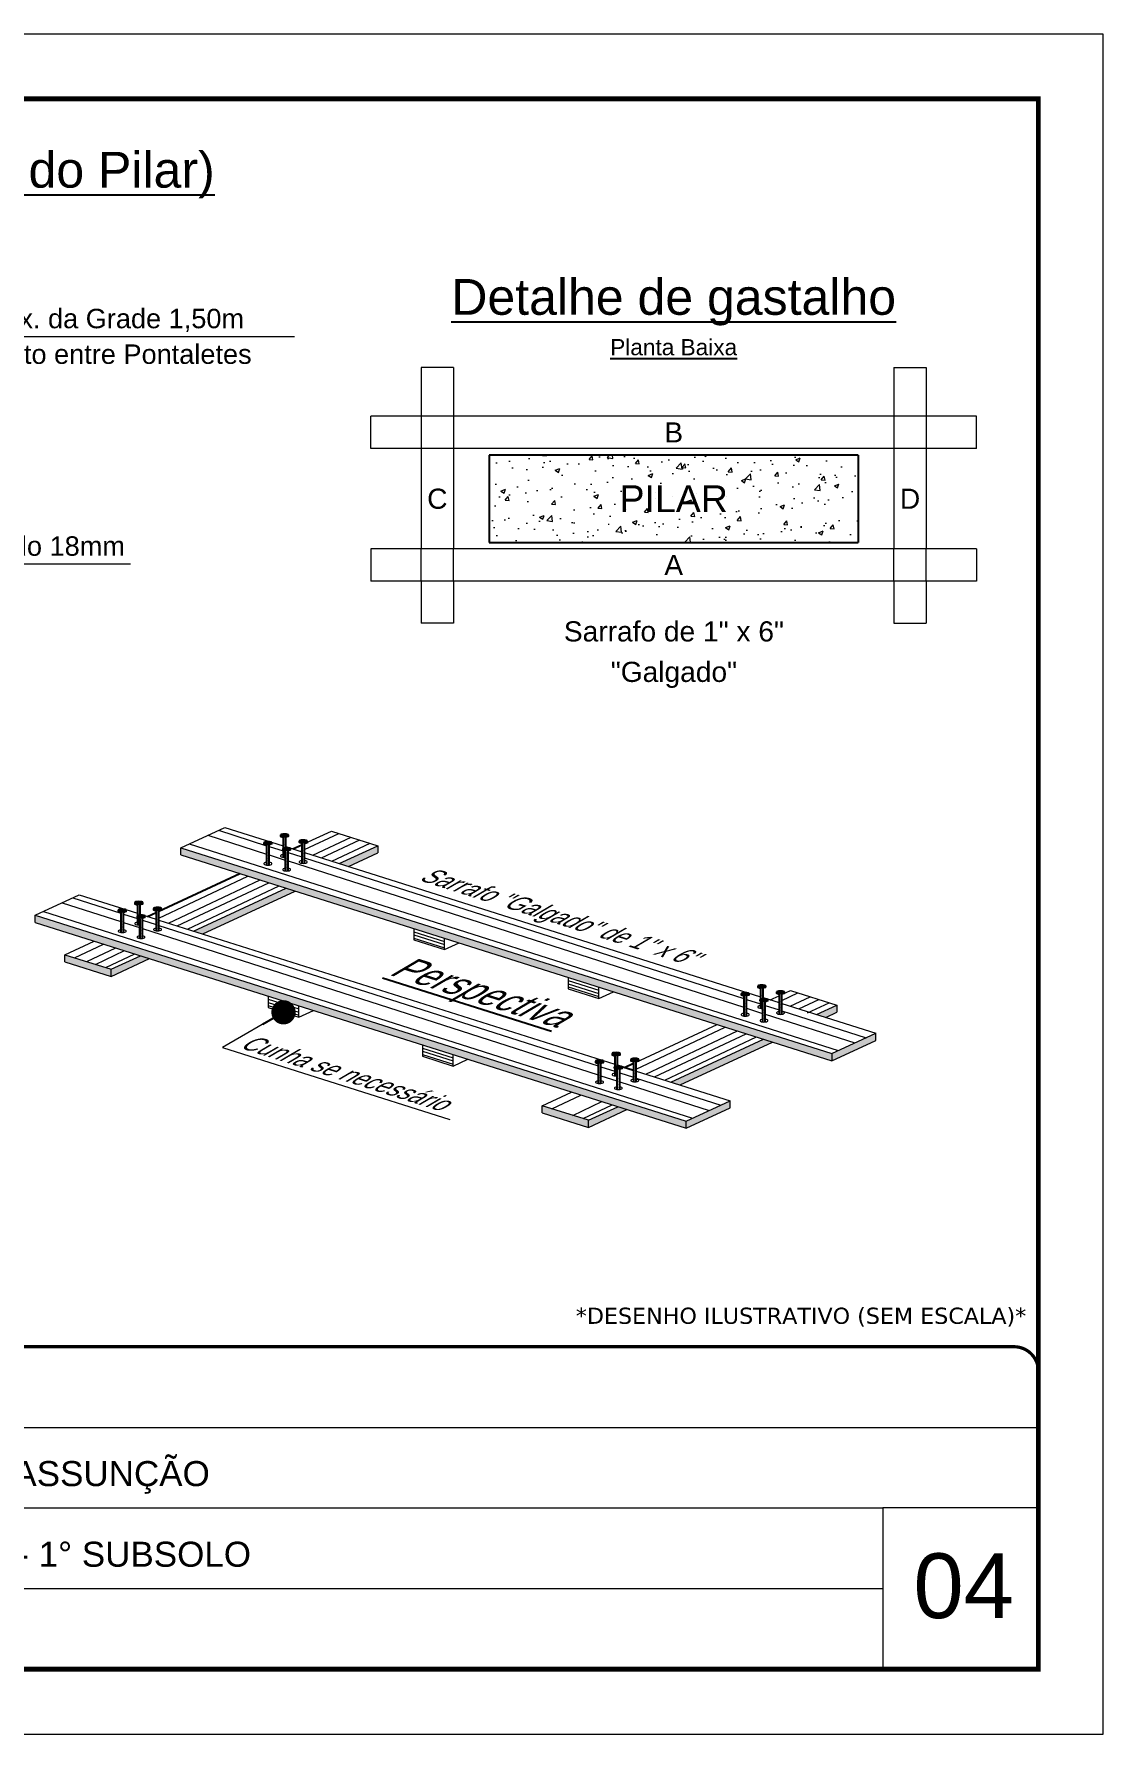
# Model space of a CAD drawing. Extents: x 2102 to 8383, y -13264 to 2718.
# Drawn here: x 7695 to 8356, y 1668 to 2718 of the extents above; entities that cross this region are included whole.
import ezdxf
from ezdxf.enums import TextEntityAlignment as Align

# ---------------------------------------------------------------- set-up
doc = ezdxf.new("R2010")
doc.units = 0
doc.linetypes.add('CONTINUO', pattern=[0])
doc.linetypes.add('DASHED', pattern=[0.75, 0.5, -0.25])
for name, color, linetype, lineweight in [('CARIMBO', 255, 'Continuous', 9), ('CONCRETO', 251, 'Continuous', 25), ('Folhas', 255, 'Continuous', 9), ('Hachura', 251, 'Continuous', 9), ('Madeira', 126, 'Continuous', 18), ('SARRAFO DE PRESSAO', 251, 'DASHED', 9)]:
    doc.layers.add(name, color=color, linetype=linetype, lineweight=lineweight)
doc.layers.add('Demarcação 2', color=7, linetype='Continuous', lineweight=9, true_color=0xe0e0e0)
doc.styles.add('ARIAL', font='arial.ttf')
doc.styles.get("Standard").update_dxf_attribs({"font": 'arial.ttf'})
doc.styles.add('stylellllll', font='verdana.ttf', dxfattribs={"height": 2})
doc.dimstyles.new('3x', dxfattribs={"dimtxt": 10, "dimasz": 5, "dimexe": 7, "dimexo": 5, "dimgap": 4, "dimtad": 1, "dimdec": 4, "dimlfac": 0.333333, "dimdsep": 46, "dimtxsty": 'Standard', "dimblk": 'DOT', "dimcen": 0.09, "dimclrd": 1, "dimclre": 1, "dimclrt": 2, "dimadec": 0, "dimazin": 2, "dimtfac": 1, "dimtdec": 4, "dimtmove": 0, "dimatfit": 3, "dimldrblk": 'DOT', "dimfxl": 1, "dimtolj": 1, "dimtzin": 0, "dimlwd": 9, "dimlwe": 9, "dimarcsym": 0})

# ---------------------------------------------------------------- blocks, each defined once
blk = doc.blocks.new('_Dot')
at = {"color": 0, "linetype": 'ByBlock', "lineweight": -2}
blk.add_line((-0.5, 0), (-1, 0), dxfattribs=at)
at = {"color": 0, "linetype": 'ByBlock', "const_width": 0.5}
blk.add_lwpolyline([(-0.25, 0, 1), (0.25, 0, 1)], format="xyb", close=True, dxfattribs=at)
blk = doc.blocks.new('9999999999')
at = {"color": 30, "linetype": 'CONTINUO'}
for p, q in [((98564.6, 34379.6), (99584, 34379.6)), ((98564.6, 34329.8), (99488, 34329.8)), ((99584, 34329.8), (99488, 34329.8)), ((99488, 34329.8), (99488, 34230.2)), ((98564.6, 34280), (99488, 34280))]:
    blk.add_line(p, q, dxfattribs=at)
at = {"color": 30, "linetype": 'CONTINUO', "const_width": 2}
blk.add_lwpolyline([(99584, 34230.2), (99584, 34414.4, 0.414214), (99569, 34429.4), (98229, 34429.4, 0.414214), (98214, 34414.4), (98214, 34245.2, 0.414214), (98229, 34230.2), (99584, 34230.2)], format="xyb", dxfattribs=at)
at = {"layer": 'Folhas'}
blk.add_lwpolyline([(98139, 34190.2), (99624, 34190.2), (99624, 35240.2), (98139, 35240.2)], close=True, dxfattribs=at)
at = {"layer": 'Folhas', "color": 30, "const_width": 3}
blk.add_lwpolyline([(98214, 34230.2), (99584, 34230.2), (99584, 35200.2), (98214, 35200.2)], close=True, dxfattribs=at)
at = {"color": 7, "linetype": 'Continuous', "ltscale": 5, "style": 'ARIAL'}
for s, p in [('HOSPITAL ASSUNÇÃO', (98837.7, 34343.3)), ('TRECHO 3 - 1° SUBSOLO', (98837.7, 34293.5))]:
    blk.add_text(s, height=15.483, dxfattribs=at).set_placement(p)

msp = doc.modelspace()

# ---------------------------------------------------------------- hatches: boundary and pattern name
at = {"layer": 'Demarcação 2'}
h = msp.add_hatch(color=256, dxfattribs=at)
h.paths.add_polyline_path([(7714.25, 2148.95), (7714.25, 2144.55), (7742.85, 2135.5), (7742.85, 2139.9)])
h.paths.add_polyline_path([(7766.64, 2146.53), (7761, 2148.31), (7742.85, 2139.9), (7742.85, 2135.5)])
h.paths.add_polyline_path([(7856.65, 2188.23), (7851, 2190.02), (7793.86, 2163.54), (7799.5, 2161.75)])
h.paths.add_polyline_path([(7907.66, 2216.27), (7883.87, 2205.25), (7889.51, 2203.46), (7907.66, 2211.87)])
h = msp.add_hatch(color=256, dxfattribs=at)
h.paths.add_polyline_path([(7786.01, 2214.97), (7786.01, 2210.57), (8188.12, 2083.41), (8188.12, 2087.81)])
h.paths.add_polyline_path([(8215.34, 2096.02), (8215.34, 2100.42), (8188.12, 2087.81), (8188.12, 2083.41)])
h = msp.add_hatch(color=256, dxfattribs=at)
h.paths.add_polyline_path([(7696.01, 2173.26), (7696.01, 2168.86), (8098.11, 2041.7), (8098.11, 2046.1)])
h.paths.add_polyline_path([(8125.33, 2054.32), (8125.33, 2058.72), (8098.11, 2046.1), (8098.11, 2041.7)])
h = msp.add_hatch(color=256, dxfattribs=at)
h.paths.add_polyline_path([(8151.57, 2094.97), (8145.93, 2096.75), (8088.78, 2070.28), (8094.43, 2068.49)])
h.paths.add_polyline_path([(8191.29, 2117.78), (8178.79, 2111.98), (8184.43, 2110.2), (8191.29, 2113.38)])
h.paths.add_polyline_path([(8061.56, 2053.26), (8055.92, 2055.05), (8037.77, 2046.64), (8037.77, 2042.24)])
h.paths.add_polyline_path([(8009.17, 2055.68), (8009.17, 2051.28), (8037.77, 2042.24), (8037.77, 2046.64)])
at = {"layer": 'Hachura'}
h = msp.add_hatch(dxfattribs=at)
h.set_pattern_fill('AR-CONC', color=256, scale=4, style=0)
h.set_pattern_definition([(50, (8260.704, 6757.226), (28.69041, -2.51009), [3, -33]), (355, (8260.704, 6757.226), (-5.55005, 30.08769), [2.4, -26.4]), (100.4514, (8263.095, 6757.016), (23.14038, 27.57758), [2.5496, -28.04568]), (46.1842, (8260.704, 6765.226), (42.68964, -6.62076), [4.5, -49.5]), (96.6356, (8264.26, 6764.674), (37.3865, 38.9647), [3.8244, -42.0685]), (351.1842, (8260.704, 6765.226), (37.3865, 38.96474), [3.6, -39.6]), (21, (8264.704, 6763.226), (23.87628, -16.10476), [3, -33]), (326, (8264.704, 6763.226), (9.73261, 29.006), [2.4, -26.4]), (71.4514, (8266.694, 6761.883), (33.6089, 12.90122), [2.5496, -28.04568]), (37.5, (8260.704, 6757.226), (0.486394, 13.315754), [0, -26.08, 0, -26.8, 0, -26.5]), (7.5, (8260.704, 6757.226), (10.52278, 15.77647), [0, -15.28, 0, -25.48, 0, -10.1]), (327.5, (8251.784, 6757.226), (21.352897, -0.902195), [0, -10, 0, -31.2, 0, -41.4]), (317.5, (8247.784, 6757.226), (23.32745, 4.0042), [0, -13, 0, -20.72, 0, -29.4])])
h.paths.add_polyline_path([(7976.45, 2457.53), (7976.45, 2403.62), (8204.55, 2403.62), (8204.55, 2457.53)])
h.paths.add_polyline_path([(8052.86, 2418.13), (8128.14, 2418.13), (8128.14, 2443.02), (8052.86, 2443.02)], flags=24)
h = msp.add_hatch(dxfattribs=at)
h.set_pattern_fill('ANSI31', color=256, scale=15, angle=117.5, style=0)
h.set_pattern_definition([(162.5, (1284.6603, 9112.4022), (-0.56382337, -1.7882193), [])])
h.paths.add_polyline_path([(7948.93, 2159.05), (7929.86, 2165.08), (7929.86, 2158.08), (7948.93, 2152.05)])
h = msp.add_hatch(dxfattribs=at)
h.set_pattern_fill('ANSI31', color=256, scale=15, angle=117.5, style=0)
h.set_pattern_definition([(162.5, (1380.0066, 9082.251), (-0.56382337, -1.7882193), [])])
h.paths.add_polyline_path([(8044.28, 2128.9), (8025.21, 2134.93), (8025.21, 2127.93), (8044.28, 2121.9)])
h = msp.add_hatch(dxfattribs=at)
h.set_pattern_fill('ANSI31', color=256, scale=15, angle=117.5, style=0)
h.set_pattern_definition([(162.5, (1194.6538, 9070.6954), (-0.56382337, -1.7882193), [])])
h.paths.add_polyline_path([(7858.92, 2110.34), (7858.92, 2117.34), (7839.85, 2123.37), (7839.85, 2116.37)])
h = msp.add_hatch(dxfattribs=at)
h.set_pattern_fill('ANSI31', color=256, scale=15, angle=117.5, style=0)
h.set_pattern_definition([(162.5, (1290, 9040.5442), (-0.56382337, -1.7882193), [])])
h.paths.add_polyline_path([(7954.27, 2087.19), (7935.2, 2093.22), (7935.2, 2086.22), (7954.27, 2080.19)])

# ---------------------------------------------------------------- linework, layer by layer
for p, q in [((7837.3, 2218), (7837.3, 2217.43)), ((7837.33, 2218), (7839.92, 2217.31)), ((7837.42, 2217.31), (7838.91, 2216.77)), ((7837.54, 2218.28), (7840.89, 2217.38)), ((7838.06, 2218.5), (7841.62, 2217.54)), ((7838.91, 2216.77), (7838.91, 2204.33)), ((7838.95, 2218.65), (7842.12, 2217.8)), ((7839.15, 2204.31), (7839.15, 2216.22)), ((7842.11, 2217.31), (7840.62, 2216.77)), ((7840.62, 2204.33), (7840.62, 2216.77)), ((7842.22, 2217.43), (7842.22, 2218)), ((7847.51, 2222.73), (7847.51, 2222.16)), ((7847.54, 2222.73), (7850.13, 2222.04)), ((7847.63, 2222.04), (7849.12, 2221.5)), ((7847.75, 2223.01), (7851.1, 2222.11)), ((7848.27, 2223.23), (7851.83, 2222.27)), ((7849.12, 2221.5), (7849.12, 2214.61)), ((7849.16, 2223.39), (7852.33, 2222.53)), ((7849.36, 2214.74), (7849.36, 2220.95)), ((7852.32, 2222.04), (7850.83, 2221.5)), ((7850.83, 2215.01), (7850.83, 2221.5)), ((7852.44, 2222.16), (7852.44, 2222.73)), ((7855.26, 2214.29), (7860.7, 2216.81)), ((7859.09, 2219.07), (7859.09, 2218.5)), ((7859.13, 2219.07), (7861.71, 2218.38)), ((7859.21, 2218.38), (7860.7, 2217.84)), ((7859.34, 2219.35), (7862.69, 2218.45)), ((7859.86, 2219.56), (7863.41, 2218.61)), ((7860.7, 2217.84), (7860.7, 2205.4)), ((7860.74, 2219.72), (7863.92, 2218.87)), ((7860.95, 2205.38), (7860.95, 2217.29)), ((7862.41, 2217.6), (7864.34, 2218.5)), ((7863.9, 2218.38), (7862.41, 2217.84)), ((7862.41, 2205.4), (7862.41, 2217.84)), ((7864.02, 2218.5), (7864.02, 2219.07)), ((7848.88, 2214.34), (7848.88, 2213.76)), ((7848.92, 2214.34), (7851.5, 2213.64)), ((7849, 2213.65), (7850.49, 2213.11)), ((7849.12, 2214.62), (7852.47, 2213.72)), ((7849.12, 2213.6), (7849.12, 2209.07)), ((7849.36, 2209.04), (7849.36, 2213.52)), ((7849.65, 2214.83), (7853.2, 2213.88)), ((7850.49, 2213.11), (7850.49, 2200.67)), ((7850.53, 2214.99), (7853.71, 2214.14)), ((7850.74, 2200.64), (7850.74, 2212.56)), ((7853.69, 2213.65), (7852.2, 2213.11)), ((7852.2, 2200.67), (7852.2, 2213.11)), ((7853.81, 2213.76), (7853.81, 2214.34)), ((7772.41, 2175.9), (7822.4, 2199.06)), ((7747.29, 2176.29), (7747.29, 2175.72)), ((7747.32, 2176.29), (7749.91, 2175.6)), ((7747.41, 2175.6), (7748.9, 2175.06)), ((7747.53, 2176.57), (7750.88, 2175.68)), ((7748.05, 2176.79), (7751.61, 2175.84)), ((7748.9, 2175.06), (7748.9, 2162.63)), ((7748.94, 2176.95), (7752.12, 2176.1)), ((7749.15, 2162.6), (7749.15, 2174.51)), ((7752.1, 2175.6), (7750.61, 2175.06)), ((7750.61, 2162.62), (7750.61, 2175.06)), ((7752.22, 2175.72), (7752.22, 2176.29)), ((7757.5, 2181.03), (7757.5, 2180.45)), ((7757.54, 2181.03), (7760.12, 2180.33)), ((7757.62, 2180.34), (7759.11, 2179.79)), ((7757.74, 2181.31), (7761.1, 2180.41)), ((7758.27, 2181.52), (7761.82, 2180.57)), ((7759.11, 2179.79), (7759.11, 2172.91)), ((7759.15, 2181.68), (7762.33, 2180.83)), ((7759.36, 2173.03), (7759.36, 2179.24)), ((7762.31, 2180.34), (7760.82, 2179.79)), ((7760.82, 2173.31), (7760.82, 2179.79)), ((7762.43, 2180.45), (7762.43, 2181.03)), ((7765.26, 2172.58), (7770.7, 2175.1)), ((7769.09, 2177.36), (7769.09, 2176.79)), ((7769.12, 2177.36), (7771.71, 2176.67)), ((7769.21, 2176.67), (7770.7, 2176.13)), ((7769.33, 2177.64), (7772.68, 2176.74)), ((7769.85, 2177.86), (7773.41, 2176.9)), ((7770.7, 2176.13), (7770.7, 2163.7)), ((7770.74, 2178.01), (7773.91, 2177.16)), ((7770.94, 2163.67), (7770.94, 2175.58)), ((7773.9, 2176.67), (7772.41, 2176.13)), ((7772.41, 2163.69), (7772.41, 2176.13)), ((7774.01, 2176.79), (7774.01, 2177.36)), ((7758.88, 2172.63), (7758.88, 2172.06)), ((7758.91, 2172.63), (7761.49, 2171.94)), ((7758.99, 2171.94), (7760.48, 2171.4)), ((7759.11, 2171.9), (7759.11, 2167.36)), ((7759.12, 2172.91), (7762.47, 2172.01)), ((7759.36, 2167.33), (7759.36, 2171.81)), ((7759.64, 2173.12), (7763.19, 2172.17)), ((7760.48, 2171.4), (7760.48, 2158.96)), ((7760.53, 2173.28), (7763.7, 2172.43)), ((7760.73, 2158.94), (7760.73, 2170.85)), ((7763.69, 2171.94), (7762.2, 2171.4)), ((7762.2, 2158.96), (7762.2, 2171.4)), ((7763.8, 2172.06), (7763.8, 2172.63)), ((8132.22, 2124.74), (8132.22, 2124.17)), ((8132.25, 2124.74), (8134.84, 2124.05)), ((8132.34, 2124.05), (8133.83, 2123.51)), ((8132.46, 2125.02), (8135.81, 2124.12)), ((8132.98, 2125.23), (8136.54, 2124.28)), ((8133.83, 2123.51), (8133.83, 2111.07)), ((8133.87, 2125.39), (8137.05, 2124.54)), ((8134.07, 2111.04), (8134.07, 2122.96)), ((8137.03, 2124.05), (8135.54, 2123.51)), ((8135.54, 2111.07), (8135.54, 2123.51)), ((8137.15, 2124.17), (8137.15, 2124.74)), ((8142.43, 2129.47), (8142.43, 2128.9)), ((8142.46, 2129.47), (8145.05, 2128.78)), ((8142.55, 2128.78), (8144.04, 2128.24)), ((8142.67, 2129.75), (8146.02, 2128.85)), ((8143.2, 2129.96), (8146.75, 2129.01)), ((8143.81, 2121.07), (8143.81, 2120.5)), ((8143.84, 2121.07), (8146.42, 2120.38)), ((8144.04, 2128.24), (8144.04, 2121.35)), ((8144.05, 2121.35), (8147.4, 2120.46)), ((8144.08, 2130.12), (8147.26, 2129.27)), ((8144.29, 2121.47), (8144.29, 2127.69)), ((8144.57, 2121.57), (8148.12, 2120.62)), ((8145.45, 2121.73), (8148.63, 2120.88)), ((8147.24, 2128.78), (8145.75, 2128.24)), ((8145.75, 2121.75), (8145.75, 2128.24)), ((8147.36, 2128.9), (8147.36, 2129.47)), ((8148.73, 2120.5), (8148.73, 2121.07)), ((8154.02, 2125.81), (8154.02, 2125.23)), ((8154.05, 2125.81), (8156.63, 2125.11)), ((8154.13, 2125.12), (8155.62, 2124.57)), ((8154.26, 2126.09), (8157.61, 2125.19)), ((8154.78, 2126.3), (8158.33, 2125.35)), ((8155.62, 2124.57), (8155.62, 2112.14)), ((8155.67, 2126.46), (8158.84, 2125.61)), ((8155.87, 2112.11), (8155.87, 2124.02)), ((8158.83, 2125.12), (8157.34, 2124.57)), ((8157.34, 2112.14), (8157.34, 2124.57)), ((8158.94, 2125.23), (8158.94, 2125.81)), ((8143.92, 2120.38), (8145.41, 2119.84)), ((8144.04, 2120.34), (8144.04, 2115.8)), ((8144.29, 2115.78), (8144.29, 2120.25)), ((8145.41, 2119.84), (8145.41, 2107.41)), ((8145.66, 2107.38), (8145.66, 2119.29)), ((8148.61, 2120.38), (8147.12, 2119.84)), ((8147.12, 2107.4), (8147.12, 2119.84)), ((8042.21, 2083.03), (8042.21, 2082.46)), ((8042.25, 2083.03), (8044.83, 2082.34)), ((8042.33, 2082.34), (8043.82, 2081.8)), ((8042.45, 2083.31), (8045.81, 2082.41)), ((8042.98, 2083.53), (8046.53, 2082.57)), ((8043.82, 2081.8), (8043.82, 2069.37)), ((8043.86, 2083.68), (8047.04, 2082.83)), ((8044.07, 2069.34), (8044.07, 2081.25)), ((8047.02, 2082.34), (8045.53, 2081.8)), ((8045.53, 2069.36), (8045.53, 2081.8)), ((8047.14, 2082.46), (8047.14, 2083.03)), ((8052.43, 2087.76), (8052.43, 2087.19)), ((8052.46, 2087.76), (8055.04, 2087.07)), ((8052.54, 2087.07), (8054.03, 2086.53)), ((8052.67, 2088.04), (8056.02, 2087.14)), ((8053.19, 2088.26), (8056.74, 2087.3)), ((8053.8, 2079.37), (8053.8, 2078.8)), ((8053.83, 2079.37), (8056.42, 2078.67)), ((8054.03, 2086.53), (8054.03, 2079.64)), ((8054.04, 2079.65), (8057.39, 2078.75)), ((8054.08, 2088.42), (8057.25, 2087.56)), ((8054.28, 2079.77), (8054.28, 2085.98)), ((8054.56, 2079.86), (8058.12, 2078.91)), ((8055.45, 2080.02), (8058.62, 2079.17)), ((8057.24, 2087.07), (8055.75, 2086.53)), ((8055.75, 2080.04), (8055.75, 2086.53)), ((8055.75, 2080.72), (8065.62, 2077.6)), ((8057.35, 2087.19), (8057.35, 2087.76)), ((8058.73, 2078.8), (8058.73, 2079.37)), ((8060.18, 2079.32), (8065.62, 2081.84)), ((8060.18, 2079.32), (8065.62, 2081.84)), ((8064.01, 2084.1), (8064.01, 2083.53)), ((8064.04, 2084.1), (8066.63, 2083.41)), ((8064.13, 2083.41), (8065.62, 2082.87)), ((8064.25, 2084.38), (8067.6, 2083.48)), ((8064.77, 2084.59), (8068.33, 2083.64)), ((8065.62, 2082.87), (8065.62, 2070.43)), ((8065.66, 2084.75), (8068.84, 2083.9)), ((8065.86, 2070.41), (8065.86, 2082.32)), ((8068.82, 2083.41), (8067.33, 2082.87)), ((8067.33, 2070.43), (8067.33, 2082.87)), ((8068.94, 2083.53), (8068.94, 2084.1)), ((8053.92, 2078.68), (8055.41, 2078.14)), ((8054.03, 2078.64), (8054.03, 2074.1)), ((8054.28, 2074.07), (8054.28, 2078.55)), ((8055.41, 2078.14), (8055.41, 2065.7)), ((8055.65, 2065.67), (8055.65, 2077.59)), ((8058.61, 2078.68), (8057.12, 2078.14)), ((8057.12, 2065.7), (8057.12, 2078.14))]:
    msp.add_line(p, q)
at = {"const_width": 0.117}
for points in [[(7850.62, 2216.91, -0.1838798), (7849.38, 2216.91, -0.1838798)], [(7850.62, 2215.97, -0.1838798), (7849.38, 2215.97, -0.1838798)], [(7840.41, 2212.18, -0.1838798), (7839.17, 2212.18, -0.1838798)], [(7840.41, 2211.24, -0.1838798), (7839.17, 2211.24, -0.1838798)], [(7840.41, 2210.3, -0.1838798), (7839.17, 2210.3, -0.1838798)], [(7840.41, 2209.37, -0.1838798), (7839.17, 2209.37, -0.1838798)], [(7840.41, 2208.43, -0.1838798), (7839.17, 2208.43, -0.1838798)], [(7840.41, 2207.49, -0.1838798), (7839.17, 2207.49, -0.1838798)], [(7840.41, 2206.55, -0.1838798), (7839.17, 2206.55, -0.1838798)], [(7840.41, 2205.62, -0.1838798), (7839.17, 2205.62, -0.1838798)], [(7850.05, 2214.92, -0.0982359), (7849.38, 2215.04)], [(7850.47, 2213.11, -0.1605238), (7849.38, 2213.16)], [(7850.49, 2212.18, -0.1633298), (7849.38, 2212.22)], [(7850.49, 2211.24, -0.1633298), (7849.38, 2211.29)], [(7850.49, 2210.3, -0.1633298), (7849.38, 2210.35)], [(7850.62, 2215.04, -0.0257332), (7850.45, 2214.98, -0.0257332)], [(7852, 2208.52, -0.1838798), (7850.75, 2208.52, -0.1838798)], [(7852, 2207.58, -0.1838798), (7850.75, 2207.58, -0.1838798)], [(7852, 2206.64, -0.1838798), (7850.75, 2206.64, -0.1838798)], [(7852, 2205.7, -0.1838798), (7850.75, 2205.7, -0.1838798)], [(7862.21, 2213.25, -0.1838798), (7860.96, 2213.25, -0.1838798)], [(7862.21, 2212.31, -0.1838798), (7860.96, 2212.31, -0.1838798)], [(7862.21, 2211.37, -0.1838798), (7860.96, 2211.37, -0.1838798)], [(7862.21, 2210.44, -0.1838798), (7860.96, 2210.44, -0.1838798)], [(7862.21, 2209.5, -0.1838798), (7860.96, 2209.5, -0.1838798)], [(7862.21, 2208.56, -0.1838798), (7860.96, 2208.56, -0.1838798)], [(7862.21, 2207.62, -0.1838798), (7860.96, 2207.62, -0.1838798)], [(7862.21, 2206.69, -0.1838798), (7860.96, 2206.69, -0.1838798)], [(7852, 2204.77, -0.1838798), (7850.75, 2204.77, -0.1838798)], [(7852, 2203.83, -0.1838798), (7850.75, 2203.83, -0.1838798)], [(7852, 2202.89, -0.1838798), (7850.75, 2202.89, -0.1838798)], [(7852, 2201.95, -0.1838798), (7850.75, 2201.95, -0.1838798)], [(7760.62, 2175.2, -0.1838798), (7759.37, 2175.2, -0.1838798)], [(7760.62, 2174.27, -0.1838798), (7759.37, 2174.27, -0.1838798)], [(7750.4, 2170.47, -0.1838798), (7749.16, 2170.47, -0.1838798)], [(7750.4, 2169.54, -0.1838798), (7749.16, 2169.54, -0.1838798)], [(7750.4, 2168.6, -0.1838798), (7749.16, 2168.6, -0.1838798)], [(7750.4, 2167.66, -0.1838798), (7749.16, 2167.66, -0.1838798)], [(7750.4, 2166.72, -0.1838798), (7749.16, 2166.72, -0.1838798)], [(7750.4, 2165.79, -0.1838798), (7749.16, 2165.79, -0.1838798)], [(7750.4, 2164.85, -0.1838798), (7749.16, 2164.85, -0.1838798)], [(7750.4, 2163.91, -0.1838798), (7749.16, 2163.91, -0.1838798)], [(7760.04, 2173.22, -0.0982359), (7759.37, 2173.33)], [(7760.47, 2171.4, -0.1605238), (7759.37, 2171.45)], [(7760.48, 2170.47, -0.1633298), (7759.37, 2170.52)], [(7760.48, 2169.54, -0.1633298), (7759.37, 2169.58)], [(7760.48, 2168.6, -0.1633298), (7759.37, 2168.64)], [(7760.62, 2173.33, -0.0257332), (7760.44, 2173.27, -0.0257332)], [(7761.99, 2166.81, -0.1838798), (7760.75, 2166.81, -0.1838798)], [(7761.99, 2165.87, -0.1838798), (7760.75, 2165.87, -0.1838798)], [(7761.99, 2164.93, -0.1838798), (7760.75, 2164.93, -0.1838798)], [(7761.99, 2164, -0.1838798), (7760.75, 2164, -0.1838798)], [(7761.99, 2163.06, -0.1838798), (7760.75, 2163.06, -0.1838798)], [(7772.2, 2171.54, -0.1838798), (7770.96, 2171.54, -0.1838798)], [(7772.2, 2170.6, -0.1838798), (7770.96, 2170.6, -0.1838798)], [(7772.2, 2169.67, -0.1838798), (7770.96, 2169.67, -0.1838798)], [(7772.2, 2168.73, -0.1838798), (7770.96, 2168.73, -0.1838798)], [(7772.2, 2167.79, -0.1838798), (7770.96, 2167.79, -0.1838798)], [(7772.2, 2166.85, -0.1838798), (7770.96, 2166.85, -0.1838798)], [(7772.2, 2165.92, -0.1838798), (7770.96, 2165.92, -0.1838798)], [(7772.2, 2164.98, -0.1838798), (7770.96, 2164.98, -0.1838798)], [(7761.99, 2162.12, -0.1838798), (7760.75, 2162.12, -0.1838798)], [(7761.99, 2161.18, -0.1838798), (7760.75, 2161.18, -0.1838798)], [(7761.99, 2160.25, -0.1838798), (7760.75, 2160.25, -0.1838798)], [(8145.54, 2123.65, -0.1838798), (8144.3, 2123.65, -0.1838798)], [(8145.54, 2122.71, -0.1838798), (8144.3, 2122.71, -0.1838798)], [(8144.97, 2121.66, -0.0982359), (8144.3, 2121.77)], [(8145.54, 2121.77, -0.0257332), (8145.37, 2121.72, -0.0257332)], [(8135.33, 2118.92, -0.1838798), (8134.09, 2118.92, -0.1838798)], [(8135.33, 2117.98, -0.1838798), (8134.09, 2117.98, -0.1838798)], [(8135.33, 2117.04, -0.1838798), (8134.09, 2117.04, -0.1838798)], [(8135.33, 2116.1, -0.1838798), (8134.09, 2116.1, -0.1838798)], [(8135.33, 2115.17, -0.1838798), (8134.09, 2115.17, -0.1838798)], [(8135.33, 2114.23, -0.1838798), (8134.09, 2114.23, -0.1838798)], [(8135.33, 2113.29, -0.1838798), (8134.09, 2113.29, -0.1838798)], [(8135.33, 2112.35, -0.1838798), (8134.09, 2112.35, -0.1838798)], [(8145.39, 2119.85, -0.1605238), (8144.3, 2119.9)], [(8145.41, 2118.92, -0.1633298), (8144.3, 2118.96)], [(8145.41, 2117.98, -0.1633298), (8144.3, 2118.02)], [(8145.41, 2117.04, -0.1633298), (8144.3, 2117.09)], [(8146.92, 2115.25, -0.1838798), (8145.67, 2115.25, -0.1838798)], [(8146.92, 2114.32, -0.1838798), (8145.67, 2114.32, -0.1838798)], [(8146.92, 2113.38, -0.1838798), (8145.67, 2113.38, -0.1838798)], [(8146.92, 2112.44, -0.1838798), (8145.67, 2112.44, -0.1838798)], [(8146.92, 2111.5, -0.1838798), (8145.67, 2111.5, -0.1838798)], [(8146.92, 2110.57, -0.1838798), (8145.67, 2110.57, -0.1838798)], [(8157.13, 2119.99, -0.1838798), (8155.89, 2119.99, -0.1838798)], [(8157.13, 2119.05, -0.1838798), (8155.89, 2119.05, -0.1838798)], [(8157.13, 2118.11, -0.1838798), (8155.89, 2118.11, -0.1838798)], [(8157.13, 2117.17, -0.1838798), (8155.89, 2117.17, -0.1838798)], [(8157.13, 2116.24, -0.1838798), (8155.89, 2116.24, -0.1838798)], [(8157.13, 2115.3, -0.1838798), (8155.89, 2115.3, -0.1838798)], [(8157.13, 2114.36, -0.1838798), (8155.89, 2114.36, -0.1838798)], [(8157.13, 2113.42, -0.1838798), (8155.89, 2113.42, -0.1838798)], [(8146.92, 2109.63, -0.1838798), (8145.67, 2109.63, -0.1838798)], [(8146.92, 2108.69, -0.1838798), (8145.67, 2108.69, -0.1838798)], [(8055.54, 2081.94, -0.1838798), (8054.3, 2081.94, -0.1838798)], [(8055.54, 2081, -0.1838798), (8054.3, 2081, -0.1838798)], [(8054.97, 2079.95, -0.0982359), (8054.3, 2080.07)], [(8055.54, 2080.07, -0.0257332), (8055.37, 2080.01, -0.0257332)], [(8045.33, 2077.21, -0.1838798), (8044.08, 2077.21, -0.1838798)], [(8045.33, 2076.27, -0.1838798), (8044.08, 2076.27, -0.1838798)], [(8045.33, 2075.33, -0.1838798), (8044.08, 2075.33, -0.1838798)], [(8045.33, 2074.4, -0.1838798), (8044.08, 2074.4, -0.1838798)], [(8045.33, 2073.46, -0.1838798), (8044.08, 2073.46, -0.1838798)], [(8045.33, 2072.52, -0.1838798), (8044.08, 2072.52, -0.1838798)], [(8045.33, 2071.58, -0.1838798), (8044.08, 2071.58, -0.1838798)], [(8045.33, 2070.65, -0.1838798), (8044.08, 2070.65, -0.1838798)], [(8055.39, 2078.14, -0.1605238), (8054.3, 2078.19)], [(8055.41, 2077.21, -0.1633298), (8054.3, 2077.25)], [(8055.41, 2076.27, -0.1633298), (8054.3, 2076.32)], [(8055.41, 2075.33, -0.1633298), (8054.3, 2075.38)], [(8056.91, 2073.55, -0.1838798), (8055.67, 2073.55, -0.1838798)], [(8056.91, 2072.61, -0.1838798), (8055.67, 2072.61, -0.1838798)], [(8056.91, 2071.67, -0.1838798), (8055.67, 2071.67, -0.1838798)], [(8056.91, 2070.73, -0.1838798), (8055.67, 2070.73, -0.1838798)], [(8056.91, 2069.8, -0.1838798), (8055.67, 2069.8, -0.1838798)], [(8056.91, 2068.86, -0.1838798), (8055.67, 2068.86, -0.1838798)], [(8067.12, 2078.28, -0.1838798), (8065.88, 2078.28, -0.1838798)], [(8067.12, 2077.34, -0.1838798), (8065.88, 2077.34, -0.1838798)], [(8067.12, 2076.4, -0.1838798), (8065.88, 2076.4, -0.1838798)], [(8067.12, 2075.47, -0.1838798), (8065.88, 2075.47, -0.1838798)], [(8067.12, 2074.53, -0.1838798), (8065.88, 2074.53, -0.1838798)], [(8067.12, 2073.59, -0.1838798), (8065.88, 2073.59, -0.1838798)], [(8067.12, 2072.65, -0.1838798), (8065.88, 2072.65, -0.1838798)], [(8067.12, 2071.72, -0.1838798), (8065.88, 2071.72, -0.1838798)], [(8056.91, 2067.92, -0.1838798), (8055.67, 2067.92, -0.1838798)], [(8056.91, 2066.98, -0.1838798), (8055.67, 2066.98, -0.1838798)]]:
    msp.add_lwpolyline(points, format="xyb", dxfattribs=at)
for centre, start, end in [((7837.42, 2217.43), 180, 270), ((7842.11, 2217.43), 270, 0), ((7847.63, 2222.16), 180, 270), ((7852.32, 2222.16), 270, 0), ((7859.21, 2218.5), 180, 270), ((7863.9, 2218.5), 270, 0), ((7849, 2213.76), 180, 270), ((7853.69, 2213.76), 270, 0), ((7747.41, 2175.72), 180, 270), ((7752.1, 2175.72), 270, 0), ((7757.62, 2180.45), 180, 270), ((7762.31, 2180.45), 270, 0), ((7769.21, 2176.79), 180, 270), ((7773.9, 2176.79), 270, 0), ((7758.99, 2172.06), 180, 270), ((7763.69, 2172.06), 270, 0), ((8132.34, 2124.17), 180, 270), ((8137.03, 2124.17), 270, 0), ((8142.55, 2128.9), 180, 270), ((8147.24, 2128.9), 270, 0), ((8154.13, 2125.23), 180, 270), ((8158.83, 2125.23), 270, 0), ((8143.92, 2120.5), 180, 270), ((8148.61, 2120.5), 270, 0), ((8042.33, 2082.46), 180, 270), ((8047.02, 2082.46), 270, 0), ((8052.54, 2087.19), 180, 270), ((8057.24, 2087.19), 270, 0), ((8064.13, 2083.53), 180, 270), ((8068.82, 2083.53), 270, 0), ((8053.92, 2078.8), 180, 270), ((8058.61, 2078.8), 270, 0)]:
    msp.add_arc(centre, 0.117, start, end)
at = {"extrusion": (0, 0, -1)}
for centre in [(7839.78, 2218), (7849.99, 2222.73), (7861.57, 2219.07), (7851.36, 2214.34), (7749.77, 2176.29), (7759.98, 2181.03), (7771.57, 2177.36), (7761.36, 2172.63), (8134.7, 2124.74), (8144.91, 2129.47), (8146.28, 2121.07), (8156.5, 2125.81), (8044.69, 2083.03), (8054.91, 2087.76), (8056.28, 2079.37), (8066.49, 2084.1)]:
    msp.add_ellipse(centre, major_axis=(2.45, 0), ratio=0.2835444, start_param=-1.5707963, end_param=4.712389, dxfattribs=at)
at = {"layer": 'CONCRETO'}
for p, q in [((7976.45, 2457.53), (7976.45, 2403.62)), ((8204.55, 2457.53), (7976.45, 2457.53)), ((8204.55, 2457.53), (8204.55, 2403.62)), ((7976.45, 2403.62), (8204.55, 2403.62))]:
    msp.add_line(p, q, dxfattribs=at)
at = {"layer": 'Hachura'}
for p, q in [((7934.45, 2481.53), (7934.45, 2461.53)), ((7954.45, 2481.53), (7954.45, 2461.53)), ((8226.55, 2481.53), (8226.55, 2461.53)), ((8246.55, 2481.53), (8246.55, 2461.53)), ((7934.45, 2379.62), (7934.45, 2399.62)), ((7954.45, 2379.62), (7954.45, 2399.62)), ((8226.55, 2379.62), (8226.55, 2399.62)), ((8246.55, 2379.62), (8246.55, 2399.62)), ((7791.09, 2217.32), (8192.19, 2089.7)), ((7802.71, 2222.7), (7838.91, 2211.09)), ((7809.28, 2225.75), (7838.91, 2216.27)), ((7840.62, 2215.72), (7849.12, 2213)), ((7862.41, 2213.89), (7883.61, 2223.87)), ((7867.58, 2210.4), (7891.15, 2221.49)), ((7872.93, 2208.71), (7896.49, 2219.8)), ((7879.34, 2206.68), (7902.91, 2217.77)), ((7840.62, 2210.54), (7850.49, 2207.37)), ((7852.2, 2212.01), (7860.7, 2209.29)), ((7852.2, 2206.82), (8133.83, 2116.43)), ((7860.05, 2212.78), (7860.7, 2213.09)), ((7862.41, 2208.75), (8133.83, 2121.88)), ((7772.41, 2171.58), (7827.39, 2197.48)), ((7778.33, 2168.45), (7834.93, 2195.1)), ((7719.26, 2184.04), (7748.9, 2174.56)), ((7783.68, 2166.76), (7840.27, 2193.41)), ((7790.08, 2164.73), (7846.68, 2191.38)), ((7701.09, 2175.62), (8102.18, 2047.99)), ((7712.69, 2180.99), (7748.9, 2169.38)), ((7750.61, 2174.01), (7759.11, 2171.29)), ((7750.61, 2168.83), (7760.48, 2165.66)), ((7762.2, 2170.31), (7770.7, 2167.59)), ((7762.2, 2165.11), (8043.82, 2074.76)), ((7772.41, 2167.04), (8043.82, 2080.25)), ((7720.29, 2147.04), (7738.26, 2155.5)), ((7727.81, 2144.66), (7745.78, 2153.12)), ((7733.15, 2142.97), (7751.13, 2151.43)), ((7739.55, 2140.95), (7757.53, 2149.41)), ((8135.54, 2121.33), (8144.04, 2118.61)), ((8157.34, 2120.72), (8167.24, 2125.38)), ((8162.4, 2117.17), (8174.78, 2123)), ((8167.74, 2115.48), (8180.12, 2121.31)), ((8135.54, 2115.88), (8145.41, 2112.71)), ((8147.12, 2117.62), (8155.62, 2114.9)), ((8147.12, 2112.17), (8202.4, 2094.43)), ((8154.86, 2119.55), (8155.62, 2119.91)), ((8157.34, 2114.35), (8209.42, 2097.68)), ((8173.15, 2112.97), (8186.55, 2119.28)), ((8067.33, 2078.32), (8122.32, 2104.22)), ((8073.25, 2075.19), (8129.85, 2101.84)), ((8078.6, 2073.5), (8135.19, 2100.15)), ((8085, 2071.47), (8141.61, 2098.12)), ((8045.53, 2079.69), (8054.03, 2076.97)), ((8045.53, 2074.2), (8055.41, 2071.03)), ((8057.12, 2075.99), (8065.62, 2073.27)), ((8057.12, 2070.48), (8112.39, 2052.72)), ((8067.33, 2072.72), (8119.53, 2056.03)), ((8015.21, 2053.77), (8033.18, 2062.24)), ((8028.08, 2049.71), (8046.05, 2058.17)), ((8034.47, 2047.68), (8052.45, 2056.15))]:
    msp.add_line(p, q, dxfattribs=at)
at = {"layer": 'Madeira', "ltscale": 5}
for p, q in [((7934.45, 2511.53), (7934.45, 2481.53)), ((7954.45, 2511.53), (7934.45, 2511.53)), ((7954.45, 2511.53), (7954.45, 2481.53)), ((8226.55, 2511.53), (8226.55, 2481.53)), ((8226.55, 2511.53), (8246.55, 2511.53)), ((8246.55, 2511.53), (8246.55, 2481.53)), ((7903.45, 2461.53), (7903.45, 2481.53)), ((8277.55, 2481.53), (7903.45, 2481.53)), ((8277.55, 2461.53), (8277.55, 2481.53)), ((8277.55, 2461.53), (7903.45, 2461.53)), ((7954.45, 2461.53), (7954.45, 2399.62)), ((8226.55, 2461.53), (8226.55, 2399.62)), ((7903.45, 2399.62), (7903.45, 2379.62)), ((8277.55, 2399.62), (7903.45, 2399.62)), ((8277.55, 2399.62), (8277.55, 2379.62)), ((8277.55, 2379.62), (7903.45, 2379.62)), ((7934.45, 2379.62), (7934.45, 2353.7)), ((7954.45, 2379.62), (7954.45, 2353.7)), ((8226.55, 2379.62), (8226.55, 2353.7)), ((8246.55, 2379.62), (8246.55, 2353.7)), ((7954.45, 2353.7), (7934.45, 2353.7)), ((8226.55, 2353.7), (8246.55, 2353.7)), ((7786.01, 2214.97), (7813.23, 2227.58)), ((7813.23, 2227.58), (7849.12, 2216.23)), ((7850.83, 2215.69), (7860.7, 2212.57)), ((7855.26, 2214.29), (7860.7, 2216.81)), ((7862.41, 2217.6), (7879.05, 2225.32)), ((7879.05, 2225.32), (7907.66, 2216.27)), ((7883.87, 2205.25), (7907.66, 2216.27)), ((7907.66, 2216.27), (7907.66, 2211.87)), ((7786.01, 2214.97), (8188.12, 2087.81)), ((7786.01, 2210.57), (7786.01, 2214.97)), ((7786.01, 2210.57), (8188.12, 2083.41)), ((7862.41, 2212.03), (8144.04, 2122.97)), ((7889.51, 2203.46), (7907.66, 2211.87)), ((7772.41, 2175.9), (7822.4, 2199.06)), ((7696.01, 2173.26), (7723.23, 2185.88)), ((7723.23, 2185.88), (7759.11, 2174.53)), ((7793.86, 2163.54), (7851, 2190.02)), ((7799.5, 2161.75), (7856.65, 2188.23)), ((7760.82, 2173.99), (7770.7, 2170.86)), ((7765.26, 2172.58), (7770.7, 2175.1)), ((7696.01, 2173.26), (8098.11, 2046.1)), ((7696.01, 2168.86), (7696.01, 2173.26)), ((7696.01, 2168.86), (8098.11, 2041.7)), ((7772.41, 2170.32), (8054.03, 2081.27)), ((7929.86, 2165.08), (7929.86, 2158.08)), ((7714.25, 2148.95), (7732.39, 2157.36)), ((7929.86, 2158.08), (7948.93, 2152.05)), ((7948.93, 2152.05), (7948.93, 2159.05)), ((7948.93, 2152.05), (7957.91, 2156.21)), ((7714.25, 2144.55), (7714.25, 2148.95)), ((7714.25, 2148.95), (7742.85, 2139.9)), ((7714.25, 2144.55), (7742.85, 2135.5)), ((7742.85, 2139.9), (7761, 2148.31)), ((7742.85, 2135.5), (7766.64, 2146.53)), ((7742.85, 2135.5), (7742.85, 2139.9)), ((8025.21, 2134.93), (8025.21, 2127.93)), ((7839.85, 2123.37), (7839.85, 2116.37)), ((8025.21, 2127.93), (8044.28, 2121.9)), ((8044.28, 2121.9), (8044.28, 2128.9)), ((8044.28, 2121.9), (8053.25, 2126.06)), ((8145.75, 2122.43), (8155.62, 2119.31)), ((8150.19, 2121.03), (8155.62, 2123.55)), ((8157.34, 2124.34), (8162.69, 2126.82)), ((8162.69, 2126.82), (8191.29, 2117.78)), ((7839.85, 2116.37), (7858.92, 2110.34)), ((7858.92, 2110.34), (7858.92, 2117.34)), ((7858.92, 2110.34), (7867.9, 2114.5)), ((8157.34, 2118.77), (8215.34, 2100.42)), ((8178.79, 2111.98), (8191.29, 2117.78)), ((8184.43, 2110.2), (8191.29, 2113.38)), ((8191.29, 2117.78), (8191.29, 2113.38)), ((8067.33, 2082.64), (8117.32, 2105.8)), ((8188.12, 2087.81), (8215.34, 2100.42)), ((8215.34, 2096.02), (8215.34, 2100.42)), ((7935.2, 2093.22), (7935.2, 2086.22)), ((8088.78, 2070.28), (8145.93, 2096.75)), ((8094.43, 2068.49), (8151.57, 2094.97)), ((8188.12, 2083.41), (8215.34, 2096.02)), ((7935.2, 2086.22), (7954.27, 2080.19)), ((7954.27, 2080.19), (7954.27, 2087.19)), ((7954.27, 2080.19), (7963.25, 2084.35)), ((8188.12, 2087.81), (8188.12, 2083.41)), ((8067.33, 2077.06), (8125.33, 2058.72)), ((8009.17, 2055.68), (8027.31, 2064.09)), ((8098.11, 2046.1), (8125.33, 2058.72)), ((8125.33, 2054.32), (8125.33, 2058.72)), ((8009.17, 2051.28), (8009.17, 2055.68)), ((8037.77, 2046.64), (8009.17, 2055.68)), ((8009.17, 2051.28), (8037.77, 2042.24)), ((8037.77, 2046.64), (8055.92, 2055.05)), ((8037.77, 2042.24), (8061.56, 2053.26)), ((8098.11, 2041.7), (8125.33, 2054.32)), ((8037.77, 2042.24), (8037.77, 2046.64)), ((8098.11, 2041.7), (8098.11, 2046.1))]:
    msp.add_line(p, q, dxfattribs=at)
at = {"layer": 'Madeira'}
for p, q in [((7934.45, 2461.53), (7934.45, 2399.62)), ((8246.55, 2461.53), (8246.55, 2399.62))]:
    msp.add_line(p, q, dxfattribs=at)
at = {"layer": 'Madeira', "ltscale": 5}
for centre, major_axis, start_param, end_param in [((7839.78, 2205.16), (2.48, 0), 1.93026, 7.5084591), ((7849.99, 2209.9), (2.48, 0), 1.93026, 4.9157095), ((7861.57, 2206.23), (2.48, 0), 1.93026, 7.5084591), ((7851.36, 2201.5), (2.48, 0), 1.93026, 7.5084591), ((7749.77, 2163.46), (-2.48, 0), -1.2113327, 4.3668665), ((7759.98, 2168.19), (2.48, 0), 1.93026, 4.9157095), ((7771.57, 2164.52), (-2.48, 0), -1.2113327, 4.3668665), ((7761.36, 2159.79), (2.48, 0), 1.93026, 7.5084591), ((8134.7, 2111.9), (-2.48, 0), -1.2113327, 4.3668665), ((8144.91, 2116.63), (2.48, 0), 1.93026, 4.9157095), ((8156.5, 2112.97), (-2.48, 0), -1.2113327, 4.3668665), ((8146.28, 2108.24), (2.48, 0), 1.93026, 7.5084591), ((8044.69, 2070.19), (2.48, 0), 1.93026, 7.5084591), ((8054.91, 2074.93), (2.48, 0), 1.93026, 4.9157095), ((8066.49, 2071.26), (2.48, 0), 1.93026, 7.5084591), ((8056.28, 2066.53), (2.48, 0), 1.93026, 7.5084591)]:
    msp.add_ellipse(centre, major_axis=major_axis, ratio=0.3568773, start_param=start_param, end_param=end_param, dxfattribs=at)

# ---------------------------------------------------------------- block references
at = {"layer": 'SARRAFO DE PRESSAO', "color": 6, "linetype": 'ByBlock'}
msp.add_blockref('9999999999', (-91268.19, -32522.6), dxfattribs=at)

# ---------------------------------------------------------------- texts
at = {"color": 0, "linetype": 'Continuous', "ltscale": 5, "style": 'ARIAL'}
for s, height, p in [('%%UPLANTA (Seção do Pilar)', 22.1184, (7631.74, 2622.7)), ('%%UDetalhe de gastalho', 22.1184, (8090.5, 2544.17)), ('%%UPlanta Baixa', 10, (8090.5, 2519.17))]:
    msp.add_text(s, height=height, dxfattribs=at).set_placement(p, align=Align.CENTER)
for s, p in [('Largura máx. da Grade 1,50m', (7600.48, 2535.86)), ('Compensado 18mm', (7600.48, 2395.34))]:
    msp.add_text(s, height=12, dxfattribs=at).set_placement(p)
msp.add_text('Espaçamento entre Pontaletes', height=12, dxfattribs=at).set_placement((7600.48, 2525.86), align=Align.TOP_LEFT)
for s, height, p in [('B', 12.44, (8090.5, 2471.53)), ('C', 12.44, (7944.45, 2430.57)), ('PILAR', 16.589, (8090.5, 2430.57)), ('D', 12.44, (8236.55, 2430.57)), ('A', 12.44, (8090.5, 2389.62)), ('Sarrafo de 1" x 6"', 12.4416, (8090.64, 2348.63)), ('"Galgado"', 12.442, (8090.64, 2323.63))]:
    msp.add_text(s, height=height, dxfattribs=at).set_placement(p, align=Align.MIDDLE_CENTER)
at = {"style": 'ARIAL', "oblique": 42}
for s, height, p in [('Sarrafo "Galgado" de 1" x 6\'\'', 9.9777, (8016.32, 2168.6)), ('%%UPerspectiva', 15, (7966.19, 2120.18))]:
    msp.add_text(s, height=height, rotation=342.45159, dxfattribs=at).set_placement(p, align=Align.CENTER)
msp.add_text('Cunha se necessário', height=9.9777, rotation=342.45159, dxfattribs=at).set_placement((7821.7, 2091.6))
at = {"style": 'stylellllll'}
msp.add_text('*DESENHO ILUSTRATIVO (SEM ESCALA)*', height=10, dxfattribs=at).set_placement((8308.37, 1920.93), align=Align.RIGHT)
at = {"layer": 'CARIMBO', "style": 'ARIAL'}
msp.add_text('04', height=40, dxfattribs=at).set_placement((8238.64, 1739.17))

# ---------------------------------------------------------------- leaders
for points, override in [([(7435.24, 2279.29), (7580.48, 2530.86), (7856.25, 2530.86)], {"dimgap": 3, "dimtad": 0}), ([(7495.05, 2268.79), (7565.23, 2390.34), (7754.94, 2390.34)], {"dimgap": 3, "dimtad": 0}), ([(7849.39, 2113.36), (7811.7, 2091.6), (7952.2, 2047.16)], {"dimasz": 15, "dimgap": 4, "dimtad": 0})]:
    msp.add_leader(points, dimstyle='3x', override=override)

doc.saveas('drawing.dxf')
